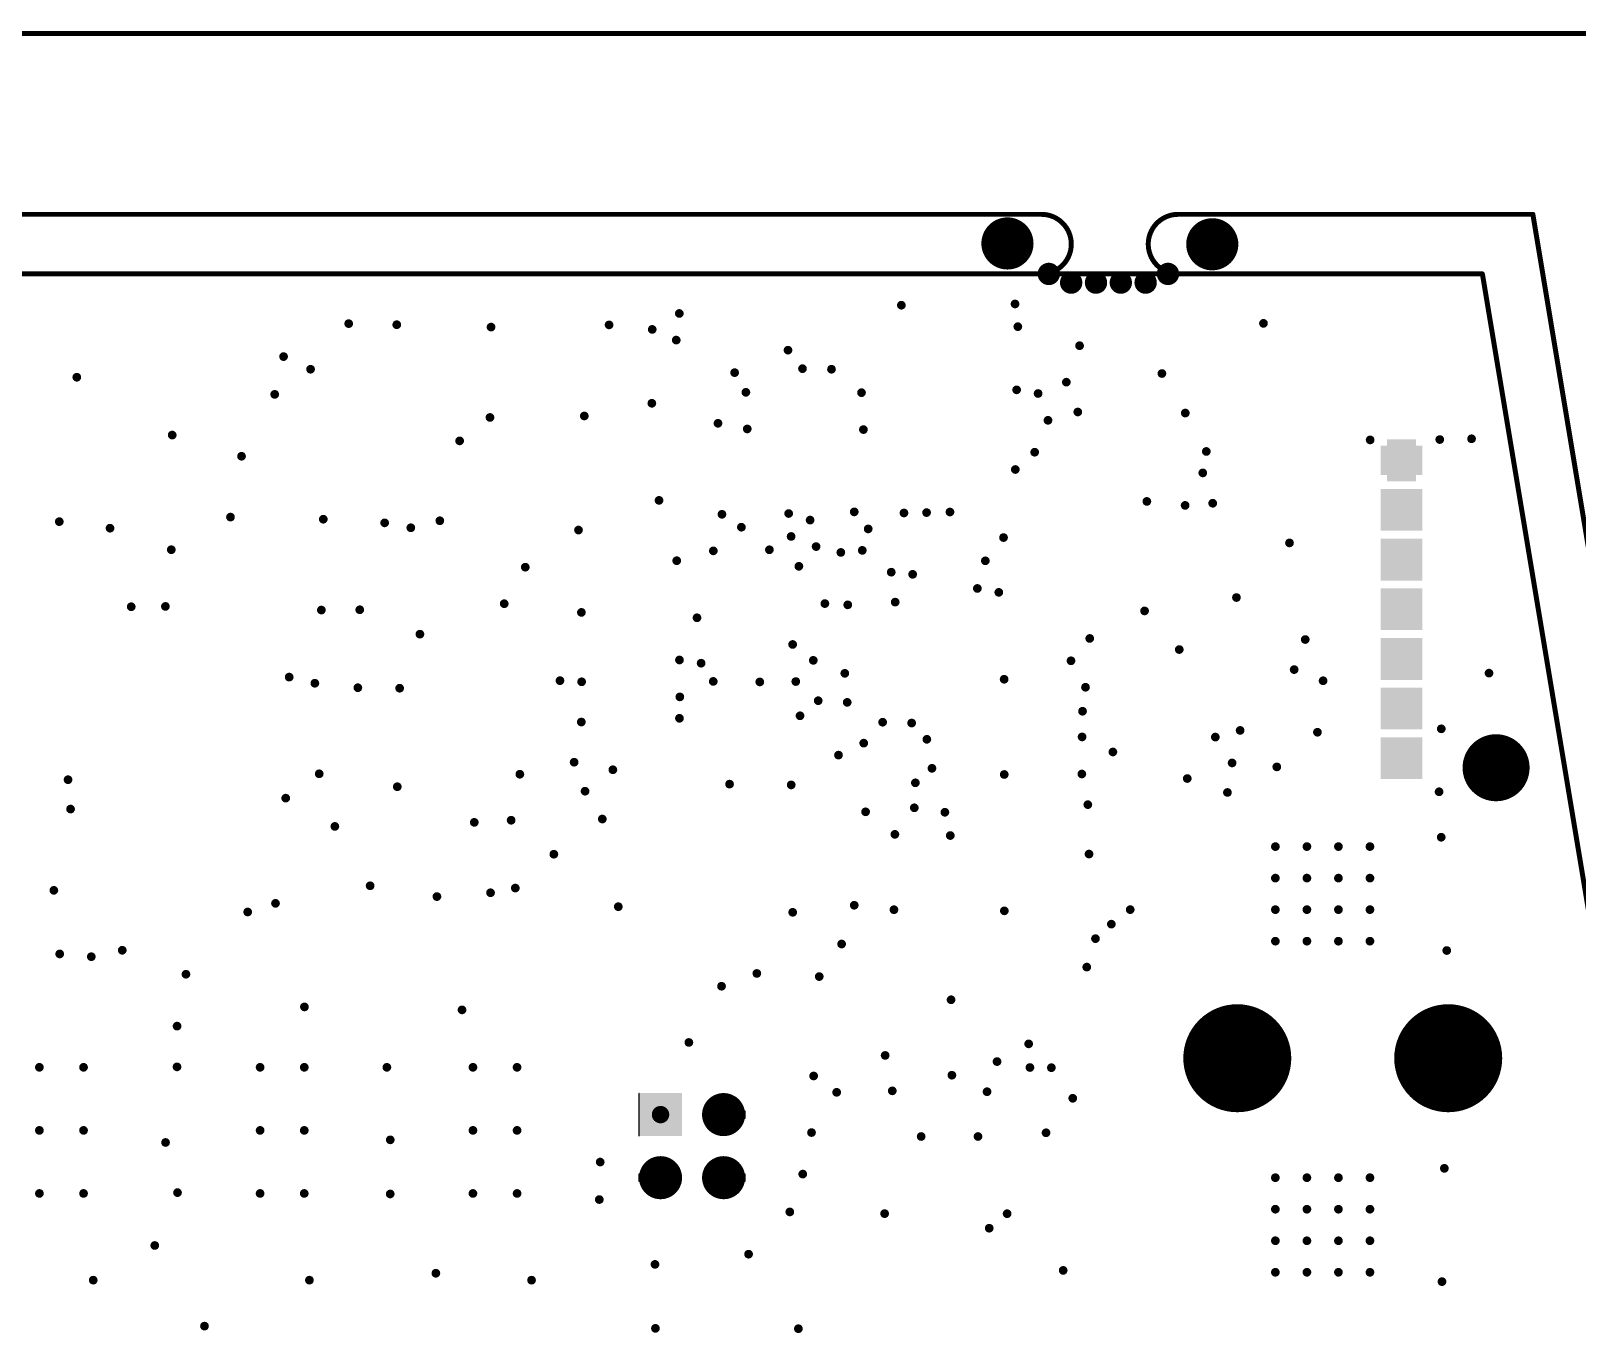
# Model space of a CAD drawing. Header units: inches. Extents: x -10 to 237, y -10 to 218.
# Drawn here: x 48.9 to 111.2, y 165.4 to 217.8 of the extents above; entities that cross this region are included whole.
import ezdxf

# ---------------------------------------------------------------- set-up
doc = ezdxf.new("R2010")
doc.units = ezdxf.units.IN
doc.header["$MEASUREMENT"] = 0
doc.layers.get('0').update_dxf_attribs({"color": 1})
doc.layers.add('1_DRL', color=12, linetype='Continuous')
doc.layers.add('3_GBS', color=52, linetype='Continuous')

# ---------------------------------------------------------------- blocks, each defined once
blk = doc.blocks.new('D11ROUND0_35001X0_35001')
at = {"const_width": 0.175005}
blk.add_lwpolyline([(0.087502, 0, 1), (-0.087502, 0, 1), (0.087502, 0)], format="xyb", dxfattribs=at)
blk = doc.blocks.new('D12ROUND0_7X0_7')
at = {"const_width": 0.35}
blk.add_lwpolyline([(0.175, 0, 1), (-0.175, 0, 1), (0.175, 0)], format="xyb", dxfattribs=at)
blk = doc.blocks.new('D15ROUND1_6X1_6')
at = {"const_width": 0.8}
blk.add_lwpolyline([(0.4, 0, 1), (-0.4, 0, 1), (0.4, 0)], format="xyb", dxfattribs=at)
blk = doc.blocks.new('D17ROUND4_05X4_05')
at = {"const_width": 2.025}
blk.add_lwpolyline([(1.0125, 0, 1), (-1.0125, 0, 1), (1.0125, 0)], format="xyb", dxfattribs=at)
blk = doc.blocks.new('D19ROUND1_8X1_8')
at = {"const_width": 0.9}
blk.add_lwpolyline([(0.45, 0, 1), (-0.45, 0, 1), (0.45, 0)], format="xyb", dxfattribs=at)
blk = doc.blocks.new('D67RECTANGLE1_176X1_68399')
blk.add_solid([(-0.588, -0.841995), (0.588, -0.841995), (-0.588, 0.841995), (0.588, 0.841995)])
blk = doc.blocks.new('D68RECTANGLE1_68399X1_176')
blk.add_solid([(-0.841995, -0.588), (0.841995, -0.588), (-0.841995, 0.588), (0.841995, 0.588)])
blk = doc.blocks.new('D69RECTANGLE1_68399X1_684')
blk.add_solid([(-0.841995, -0.842), (0.841995, -0.842), (-0.841995, 0.842), (0.841995, 0.842)])
blk = doc.blocks.new('D64ROUND1_73479X1_73479')
at = {"const_width": 0.867395}
blk.add_lwpolyline([(0.433698, 0, 1), (-0.433698, 0, 1), (0.433698, 0)], format="xyb", dxfattribs=at)
blk = doc.blocks.new('D71ROUND2_69999X2_69999')
at = {"const_width": 1.349995}
blk.add_lwpolyline([(0.674998, 0, 1), (-0.674998, 0, 1), (0.674998, 0)], format="xyb", dxfattribs=at)
blk = doc.blocks.new('D73RECTANGLE1_73479X1_7348')
blk.add_solid([(-0.867395, -0.8674), (0.867395, -0.8674), (-0.867395, 0.8674), (0.867395, 0.8674)])
blk = doc.blocks.new('D75ROUND4_35X4_35')
at = {"const_width": 2.175}
blk.add_lwpolyline([(1.0875, 0, 1), (-1.0875, 0, 1), (1.0875, 0)], format="xyb", dxfattribs=at)
blk = doc.blocks.new('D82ROUND0_9X0_9')
at = {"const_width": 0.45}
blk.add_lwpolyline([(0.225, 0, 1), (-0.225, 0, 1), (0.225, 0)], format="xyb", dxfattribs=at)
blk = doc.blocks.new('D87ROUND2_1X2_1')
at = {"const_width": 1.05}
blk.add_lwpolyline([(0.525, 0, 1), (-0.525, 0, 1), (0.525, 0)], format="xyb", dxfattribs=at)

msp = doc.modelspace()

# ---------------------------------------------------------------- linework, layer by layer
at = {"layer": '3_GBS', "const_width": 0.2}
for points in [[(233.19953, 217.73957), (-5.99999, 217.73957)], [(89.63983, 210.45277), (21.47997, 210.45277)], [(95.13981, 210.45277), (109.43163, 210.45277)], [(109.43163, 210.45277), (113.59731, 185.46498)], [(107.39862, 208.05277), (5.00126, 208.05277)], [(112.39985, 178.05291), (107.39862, 208.05277)]]:
    msp.add_lwpolyline(points, dxfattribs=at)
for points in [[(89.63983, 208.05277, 1), (89.63983, 210.45277)], [(95.13981, 208.05277, -0.414214), (93.93981, 209.25277), (93.93981, 209.25277, -0.414214), (95.13981, 210.45277)]]:
    msp.add_lwpolyline(points, format="xyb", dxfattribs=at)
at = {"layer": '3_GBS', "const_width": 0.1}
for points in [[(89.58983, 210.45277, 1), (89.68983, 210.45277, 1), (89.58983, 210.45277)], [(89.58983, 210.45277, 1), (89.68983, 210.45277, 1), (89.58983, 210.45277)], [(95.08981, 210.45277, 1), (95.18981, 210.45277, 1), (95.08981, 210.45277)], [(95.08981, 210.45277, 1), (95.18981, 210.45277, 1), (95.08981, 210.45277)], [(95.08981, 210.45277, 1), (95.18981, 210.45277, 1), (95.08981, 210.45277)], [(109.38163, 210.45277, 1), (109.48163, 210.45277, 1), (109.38163, 210.45277)], [(109.38163, 210.45277, 1), (109.48163, 210.45277, 1), (109.38163, 210.45277)], [(109.38163, 210.45277, 1), (109.48163, 210.45277, 1), (109.38163, 210.45277)], [(89.58983, 208.05277, 1), (89.68983, 208.05277, 1), (89.58983, 208.05277)], [(107.34862, 208.05277, 1), (107.44862, 208.05277, 1), (107.34862, 208.05277)], [(107.34862, 208.05277, 1), (107.44862, 208.05277, 1), (107.34862, 208.05277)], [(107.34862, 208.05277, 1), (107.44862, 208.05277, 1), (107.34862, 208.05277)]]:
    msp.add_lwpolyline(points, format="xyb", close=True, dxfattribs=at)
at = {"layer": '3_GBS'}
for points in [[(73.43621, 173.34297), (73.43621, 175.04658), (73.42125, 175.04658), (73.42125, 173.34297)], [(77.70875, 174.0529), (77.70875, 174.33665), (77.69379, 174.33665), (77.69379, 174.0529)], [(73.43621, 171.5129), (73.43621, 171.79665), (73.42125, 171.79665), (73.42125, 171.5129)], [(77.70875, 171.5129), (77.70875, 171.79665), (77.69379, 171.79665), (77.69379, 171.5129)]]:
    msp.add_lwpolyline(points, close=True, dxfattribs=at)

# ---------------------------------------------------------------- block references
at = {"layer": '1_DRL'}
for name, p in [('D19ROUND1_8X1_8', (88.26828, 209.28018)), ('D19ROUND1_8X1_8', (96.51789, 209.24741)), ('D12ROUND0_7X0_7', (89.93439, 208.05277)), ('D12ROUND0_7X0_7', (90.83441, 207.70278)), ('D12ROUND0_7X0_7', (91.83441, 207.70278)), ('D12ROUND0_7X0_7', (92.83441, 207.70278)), ('D12ROUND0_7X0_7', (93.83441, 207.70278)), ('D12ROUND0_7X0_7', (94.73441, 208.0528)), ('D11ROUND0_35001X0_35001', (83.99526, 206.79313)), ('D11ROUND0_35001X0_35001', (88.57488, 206.84393)), ('D11ROUND0_35001X0_35001', (61.7347, 206.05145)), ('D11ROUND0_35001X0_35001', (63.67018, 206.00827)), ('D11ROUND0_35001X0_35001', (72.22236, 206.00065)), ('D11ROUND0_35001X0_35001', (75.05192, 206.46039)), ('D11ROUND0_35001X0_35001', (98.57994, 206.06161)), ('D11ROUND0_35001X0_35001', (67.46748, 205.91175)), ('D11ROUND0_35001X0_35001', (73.95972, 205.81777)), ('D11ROUND0_35001X0_35001', (74.92746, 205.38851)), ('D11ROUND0_35001X0_35001', (88.68664, 205.92953)), ('D11ROUND0_35001X0_35001', (59.11088, 204.72303)), ('D11ROUND0_35001X0_35001', (79.42834, 204.98211)), ('D11ROUND0_35001X0_35001', (91.1733, 205.16245)), ('D11ROUND0_35001X0_35001', (60.198, 204.21503)), ('D11ROUND0_35001X0_35001', (80.01254, 204.23789)), ('D11ROUND0_35001X0_35001', (81.18094, 204.21503)), ('D11ROUND0_35001X0_35001', (50.78222, 203.89245)), ('D11ROUND0_35001X0_35001', (77.2795, 204.07787)), ('D11ROUND0_35001X0_35001', (90.6399, 203.69433)), ('D11ROUND0_35001X0_35001', (94.49054, 204.04231)), ('D11ROUND0_35001X0_35001', (58.75528, 203.20157)), ('D11ROUND0_35001X0_35001', (77.73162, 203.28539)), ('D11ROUND0_35001X0_35001', (82.38998, 203.27015)), ('D11ROUND0_35001X0_35001', (88.63838, 203.38445)), ('D11ROUND0_35001X0_35001', (89.50198, 203.23713)), ('D11ROUND0_35001X0_35001', (67.4243, 202.27193)), ('D11ROUND0_35001X0_35001', (71.22414, 202.33289)), ('D11ROUND0_35001X0_35001', (73.94448, 202.84343)), ('D11ROUND0_35001X0_35001', (91.10218, 202.49291)), ('D11ROUND0_35001X0_35001', (95.43034, 202.44973)), ('D11ROUND0_35001X0_35001', (76.60894, 202.03825)), ('D11ROUND0_35001X0_35001', (77.7875, 201.80965)), ('D11ROUND0_35001X0_35001', (82.46618, 201.78425)), ('D11ROUND0_35001X0_35001', (89.90076, 202.15763)), ('D11ROUND0_35001X0_35001', (54.62524, 201.56327)), ('D11ROUND0_35001X0_35001', (66.20256, 201.32959)), ('D11ROUND0_35001X0_35001', (102.87762, 201.36769)), ('D11ROUND0_35001X0_35001', (105.68178, 201.38293)), ('D11ROUND0_35001X0_35001', (106.96194, 201.41341)), ('D11ROUND0_35001X0_35001', (57.4167, 200.70983)), ('D11ROUND0_35001X0_35001', (89.36482, 200.87239)), ('D11ROUND0_35001X0_35001', (96.2787, 200.90287)), ('D11ROUND0_35001X0_35001', (88.58504, 200.17643)), ('D11ROUND0_35001X0_35001', (96.13646, 200.03927)), ('D11ROUND0_35001X0_35001', (74.23404, 198.93183)), ('D11ROUND0_35001X0_35001', (93.88348, 198.89119)), ('D11ROUND0_35001X0_35001', (95.42526, 198.73117)), ('D11ROUND0_35001X0_35001', (96.53524, 198.81753)), ('D11ROUND0_35001X0_35001', (50.0761, 198.07585)), ('D11ROUND0_35001X0_35001', (56.9722, 198.25873)), ('D11ROUND0_35001X0_35001', (60.71108, 198.17491)), ('D11ROUND0_35001X0_35001', (63.1825, 198.02759)), ('D11ROUND0_35001X0_35001', (65.405, 198.11141)), ('D11ROUND0_35001X0_35001', (76.76896, 198.37303)), ('D11ROUND0_35001X0_35001', (79.45628, 198.40351)), ('D11ROUND0_35001X0_35001', (80.31988, 198.13935)), ('D11ROUND0_35001X0_35001', (82.09788, 198.46955)), ('D11ROUND0_35001X0_35001', (84.0994, 198.42637)), ('D11ROUND0_35001X0_35001', (85.01126, 198.44161)), ('D11ROUND0_35001X0_35001', (85.95106, 198.46447)), ('D11ROUND0_35001X0_35001', (52.1208, 197.81169)), ('D11ROUND0_35001X0_35001', (64.2366, 197.82947)), ('D11ROUND0_35001X0_35001', (70.99046, 197.73803)), ('D11ROUND0_35001X0_35001', (77.55128, 197.85233)), ('D11ROUND0_35001X0_35001', (79.55534, 197.47895)), ('D11ROUND0_35001X0_35001', (82.65922, 197.78375)), ('D11ROUND0_35001X0_35001', (88.11006, 197.43577)), ('D11ROUND0_35001X0_35001', (54.58714, 196.94555)), ('D11ROUND0_35001X0_35001', (76.42098, 196.89983)), ('D11ROUND0_35001X0_35001', (78.67904, 196.94301)), ('D11ROUND0_35001X0_35001', (80.56118, 197.07255)), ('D11ROUND0_35001X0_35001', (81.55686, 196.83633)), ('D11ROUND0_35001X0_35001', (82.42046, 196.92015)), ('D11ROUND0_35001X0_35001', (99.62896, 197.21987)), ('D11ROUND0_35001X0_35001', (68.8467, 196.24197)), ('D11ROUND0_35001X0_35001', (74.94778, 196.50359)), ('D11ROUND0_35001X0_35001', (79.86776, 196.27753)), ('D11ROUND0_35001X0_35001', (83.58632, 196.04131)), ('D11ROUND0_35001X0_35001', (87.37854, 196.49851)), ('D11ROUND0_35001X0_35001', (84.44992, 195.95495)), ('D11ROUND0_35001X0_35001', (87.05596, 195.38599)), ('D11ROUND0_35001X0_35001', (67.99834, 194.77131)), ('D11ROUND0_35001X0_35001', (80.91424, 194.77639)), ('D11ROUND0_35001X0_35001', (83.74634, 194.83481)), ('D11ROUND0_35001X0_35001', (87.91956, 195.22851)), ('D11ROUND0_35001X0_35001', (97.49282, 195.02023)), ('D11ROUND0_35001X0_35001', (52.97424, 194.64939)), ('D11ROUND0_35001X0_35001', (54.35092, 194.66209)), ('D11ROUND0_35001X0_35001', (60.63234, 194.51477)), ('D11ROUND0_35001X0_35001', (62.1792, 194.52747)), ('D11ROUND0_35001X0_35001', (71.1073, 194.42079)), ('D11ROUND0_35001X0_35001', (75.76312, 194.20489)), ('D11ROUND0_35001X0_35001', (81.83626, 194.72559)), ('D11ROUND0_35001X0_35001', (93.79204, 194.48175)), ('D11ROUND0_35001X0_35001', (64.60236, 193.54449)), ('D11ROUND0_35001X0_35001', (79.6163, 193.13047)), ('D11ROUND0_35001X0_35001', (91.58224, 193.37177)), ('D11ROUND0_35001X0_35001', (95.18904, 192.92473)), ('D11ROUND0_35001X0_35001', (100.26396, 193.32859)), ('D11ROUND0_35001X0_35001', (75.057, 192.50563)), ('D11ROUND0_35001X0_35001', (75.93076, 192.37609)), ('D11ROUND0_35001X0_35001', (80.44688, 192.49039)), ('D11ROUND0_35001X0_35001', (90.82786, 192.47261)), ('D11ROUND0_35001X0_35001', (59.33694, 191.81475)), ('D11ROUND0_35001X0_35001', (70.2437, 191.67251)), ('D11ROUND0_35001X0_35001', (76.41844, 191.64203)), ('D11ROUND0_35001X0_35001', (81.71688, 191.96715)), ('D11ROUND0_35001X0_35001', (88.13546, 191.72839)), ('D11ROUND0_35001X0_35001', (99.81692, 192.11701)), ('D11ROUND0_35001X0_35001', (100.98278, 191.66743)), ('D11ROUND0_35001X0_35001', (107.66552, 191.97477)), ('D11ROUND0_35001X0_35001', (60.37072, 191.56837)), ('D11ROUND0_35001X0_35001', (62.103, 191.38803)), ('D11ROUND0_35001X0_35001', (63.78702, 191.36771)), ('D11ROUND0_35001X0_35001', (71.11746, 191.62679)), ('D11ROUND0_35001X0_35001', (75.07224, 191.01973)), ('D11ROUND0_35001X0_35001', (78.29296, 191.62171)), ('D11ROUND0_35001X0_35001', (79.7433, 191.63695)), ('D11ROUND0_35001X0_35001', (91.41206, 191.40581)), ('D11ROUND0_35001X0_35001', (80.645, 190.86479)), ('D11ROUND0_35001X0_35001', (81.8134, 190.79875)), ('D11ROUND0_35001X0_35001', (91.29268, 190.44061)), ('D11ROUND0_35001X0_35001', (71.10476, 190.00627)), ('D11ROUND0_35001X0_35001', (75.057, 190.15613)), ('D11ROUND0_35001X0_35001', (79.91348, 190.25773)), ('D11ROUND0_35001X0_35001', (83.24088, 189.99865)), ('D11ROUND0_35001X0_35001', (84.40928, 189.96563)), ('D11ROUND0_35001X0_35001', (82.47888, 189.15537)), ('D11ROUND0_35001X0_35001', (85.02142, 189.31031)), ('D11ROUND0_35001X0_35001', (91.2749, 189.40683)), ('D11ROUND0_35001X0_35001', (96.64192, 189.39921)), ('D11ROUND0_35001X0_35001', (97.64014, 189.66845)), ('D11ROUND0_35001X0_35001', (100.75418, 189.59479)), ('D11ROUND0_35001X0_35001', (105.74274, 189.73195)), ('D11ROUND0_35001X0_35001', (81.46288, 188.67277)), ('D11ROUND0_35001X0_35001', (92.51442, 188.79977)), ('D15ROUND1_6X1_6', (107.95, 188.16477)), ('D11ROUND0_35001X0_35001', (60.54598, 187.92093)), ('D11ROUND0_35001X0_35001', (70.8152, 188.38829)), ('D11ROUND0_35001X0_35001', (72.37476, 188.08349)), ('D11ROUND0_35001X0_35001', (85.22716, 188.14191)), ('D11ROUND0_35001X0_35001', (91.26474, 187.91331)), ('D11ROUND0_35001X0_35001', (97.31756, 188.35781)), ('D11ROUND0_35001X0_35001', (99.11842, 188.20033)), ('D11ROUND0_35001X0_35001', (50.42916, 187.68217)), ('D11ROUND0_35001X0_35001', (63.6905, 187.40023)), ('D11ROUND0_35001X0_35001', (68.62826, 187.90315)), ('D11ROUND0_35001X0_35001', (77.07376, 187.50437)), ('D11ROUND0_35001X0_35001', (79.55788, 187.47389)), ('D11ROUND0_35001X0_35001', (84.55914, 187.55771)), ('D11ROUND0_35001X0_35001', (88.138, 187.89299)), ('D11ROUND0_35001X0_35001', (95.51162, 187.73043)), ('D11ROUND0_35001X0_35001', (59.19724, 186.94049)), ('D11ROUND0_35001X0_35001', (71.25462, 187.21989)), ('D11ROUND0_35001X0_35001', (91.50604, 186.67887)), ('D11ROUND0_35001X0_35001', (97.1296, 187.16909)), ('D11ROUND0_35001X0_35001', (105.65384, 187.19703)), ('D11ROUND0_35001X0_35001', (50.53076, 186.50107)), ('D11ROUND0_35001X0_35001', (68.27774, 186.05149)), ('D11ROUND0_35001X0_35001', (71.94804, 186.09975)), ('D11ROUND0_35001X0_35001', (82.55508, 186.38931)), ('D11ROUND0_35001X0_35001', (84.51596, 186.55187)), ('D11ROUND0_35001X0_35001', (85.74786, 186.37153)), ('D11ROUND0_35001X0_35001', (61.1759, 185.80257)), ('D11ROUND0_35001X0_35001', (66.79184, 185.96513)), ('D11ROUND0_35001X0_35001', (83.73364, 185.48253)), ('D11ROUND0_35001X0_35001', (85.9663, 185.43427)), ('D11ROUND0_35001X0_35001', (99.06, 184.98977)), ('D11ROUND0_35001X0_35001', (100.33, 184.98977)), ('D11ROUND0_35001X0_35001', (101.6, 184.98977)), ('D11ROUND0_35001X0_35001', (102.87, 184.98977)), ('D11ROUND0_35001X0_35001', (105.7402, 185.36569)), ('D11ROUND0_35001X0_35001', (69.99732, 184.68243)), ('D11ROUND0_35001X0_35001', (91.5543, 184.68751)), ('D11ROUND0_35001X0_35001', (99.06, 183.71977)), ('D11ROUND0_35001X0_35001', (100.33, 183.71977)), ('D11ROUND0_35001X0_35001', (101.6, 183.71977)), ('D11ROUND0_35001X0_35001', (102.87, 183.71977)), ('D11ROUND0_35001X0_35001', (49.85766, 183.22701)), ('D11ROUND0_35001X0_35001', (62.5983, 183.40989)), ('D11ROUND0_35001X0_35001', (65.28816, 182.97555)), ('D11ROUND0_35001X0_35001', (67.44716, 183.13049)), ('D11ROUND0_35001X0_35001', (68.44538, 183.31845)), ('D11ROUND0_35001X0_35001', (57.66562, 182.35579)), ('D11ROUND0_35001X0_35001', (58.78576, 182.70377)), ('D11ROUND0_35001X0_35001', (72.5932, 182.56915)), ('D11ROUND0_35001X0_35001', (79.61884, 182.34309)), ('D11ROUND0_35001X0_35001', (82.09788, 182.62757)), ('D11ROUND0_35001X0_35001', (83.69554, 182.44723)), ('D11ROUND0_35001X0_35001', (88.14308, 182.40151)), ('D11ROUND0_35001X0_35001', (93.21292, 182.44977)), ('D11ROUND0_35001X0_35001', (99.06, 182.44977)), ('D11ROUND0_35001X0_35001', (100.33, 182.44977)), ('D11ROUND0_35001X0_35001', (101.6, 182.44977)), ('D11ROUND0_35001X0_35001', (102.87, 182.44977)), ('D11ROUND0_35001X0_35001', (92.45346, 181.86557)), ('D11ROUND0_35001X0_35001', (81.58734, 181.06547)), ('D11ROUND0_35001X0_35001', (91.81338, 181.28137)), ('D11ROUND0_35001X0_35001', (99.06, 181.17977)), ('D11ROUND0_35001X0_35001', (100.33, 181.17977)), ('D11ROUND0_35001X0_35001', (101.6, 181.17977)), ('D11ROUND0_35001X0_35001', (102.87, 181.17977)), ('D11ROUND0_35001X0_35001', (50.09388, 180.66669)), ('D11ROUND0_35001X0_35001', (51.36642, 180.55493)), ('D11ROUND0_35001X0_35001', (52.61356, 180.81401)), ('D11ROUND0_35001X0_35001', (105.96372, 180.80385)), ('D11ROUND0_35001X0_35001', (55.17896, 179.84881)), ('D11ROUND0_35001X0_35001', (78.17358, 179.87929)), ('D11ROUND0_35001X0_35001', (91.46286, 180.13583)), ('D11ROUND0_35001X0_35001', (76.75118, 179.36621)), ('D11ROUND0_35001X0_35001', (80.68818, 179.75483)), ('D11ROUND0_35001X0_35001', (85.99678, 178.82011)), ('D11ROUND0_35001X0_35001', (59.95162, 178.53309)), ('D11ROUND0_35001X0_35001', (66.29908, 178.41371)), ('D17ROUND4_05X4_05', (97.52584, 176.46553)), ('D17ROUND4_05X4_05', (106.02214, 176.46553)), ('D11ROUND0_35001X0_35001', (54.82082, 177.75839)), ('D11ROUND0_35001X0_35001', (75.43546, 177.10053)), ('D11ROUND0_35001X0_35001', (89.12352, 177.04465)), ('D11ROUND0_35001X0_35001', (49.276, 176.09977)), ('D11ROUND0_35001X0_35001', (51.054, 176.09977)), ('D11ROUND0_35001X0_35001', (54.81828, 176.11755)), ('D11ROUND0_35001X0_35001', (58.166, 176.09977)), ('D11ROUND0_35001X0_35001', (59.944, 176.09977)), ('D11ROUND0_35001X0_35001', (63.2714, 176.09977)), ('D11ROUND0_35001X0_35001', (66.7385, 176.09977)), ('D11ROUND0_35001X0_35001', (68.5165, 176.09977)), ('D11ROUND0_35001X0_35001', (83.34248, 176.57729)), ('D11ROUND0_35001X0_35001', (87.84844, 176.33091)), ('D11ROUND0_35001X0_35001', (89.17432, 176.09215)), ('D11ROUND0_35001X0_35001', (90.03792, 176.08453)), ('D11ROUND0_35001X0_35001', (80.46212, 175.75179)), ('D11ROUND0_35001X0_35001', (86.0298, 175.78227)), ('D11ROUND0_35001X0_35001', (81.38922, 175.09393)), ('D11ROUND0_35001X0_35001', (83.6295, 175.15235)), ('D11ROUND0_35001X0_35001', (87.44712, 175.11679)), ('D11ROUND0_35001X0_35001', (90.89898, 174.85263)), ('D12ROUND0_7X0_7', (74.295, 174.19477)), ('D12ROUND0_7X0_7', (76.835, 174.19477)), ('D11ROUND0_35001X0_35001', (49.276, 173.55977)), ('D11ROUND0_35001X0_35001', (51.054, 173.55977)), ('D11ROUND0_35001X0_35001', (54.356, 173.07209)), ('D11ROUND0_35001X0_35001', (58.166, 173.55977)), ('D11ROUND0_35001X0_35001', (59.944, 173.55977)), ('D11ROUND0_35001X0_35001', (63.40856, 173.17877)), ('D11ROUND0_35001X0_35001', (66.7385, 173.55977)), ('D11ROUND0_35001X0_35001', (68.5165, 173.55977)), ('D11ROUND0_35001X0_35001', (80.37576, 173.47341)), ('D11ROUND0_35001X0_35001', (84.79282, 173.31339)), ('D11ROUND0_35001X0_35001', (87.08136, 173.31339)), ('D11ROUND0_35001X0_35001', (89.82202, 173.46325)), ('D11ROUND0_35001X0_35001', (71.86422, 172.28469)), ('D12ROUND0_7X0_7', (74.295, 171.65477)), ('D12ROUND0_7X0_7', (76.835, 171.65477)), ('D11ROUND0_35001X0_35001', (80.0227, 171.79955)), ('D11ROUND0_35001X0_35001', (105.8672, 172.03069)), ('D11ROUND0_35001X0_35001', (99.06, 171.65477)), ('D11ROUND0_35001X0_35001', (100.33, 171.65477)), ('D11ROUND0_35001X0_35001', (101.6, 171.65477)), ('D11ROUND0_35001X0_35001', (102.87, 171.65477)), ('D11ROUND0_35001X0_35001', (49.276, 171.01977)), ('D11ROUND0_35001X0_35001', (51.054, 171.01977)), ('D11ROUND0_35001X0_35001', (54.8386, 171.05279)), ('D11ROUND0_35001X0_35001', (58.166, 171.01977)), ('D11ROUND0_35001X0_35001', (59.944, 171.01977)), ('D11ROUND0_35001X0_35001', (63.40602, 170.99945)), ('D11ROUND0_35001X0_35001', (66.7385, 171.01977)), ('D11ROUND0_35001X0_35001', (68.5165, 171.01977)), ('D11ROUND0_35001X0_35001', (71.82866, 170.77339)), ('D11ROUND0_35001X0_35001', (79.502, 170.27555)), ('D11ROUND0_35001X0_35001', (83.31962, 170.20697)), ('D11ROUND0_35001X0_35001', (88.25484, 170.20443)), ('D11ROUND0_35001X0_35001', (99.06, 170.38477)), ('D11ROUND0_35001X0_35001', (100.33, 170.38477)), ('D11ROUND0_35001X0_35001', (101.6, 170.38477)), ('D11ROUND0_35001X0_35001', (102.87, 170.38477)), ('D11ROUND0_35001X0_35001', (87.53348, 169.62023)), ('D11ROUND0_35001X0_35001', (53.92166, 168.92427)), ('D11ROUND0_35001X0_35001', (99.06, 169.11477)), ('D11ROUND0_35001X0_35001', (100.33, 169.11477)), ('D11ROUND0_35001X0_35001', (101.6, 169.11477)), ('D11ROUND0_35001X0_35001', (102.87, 169.11477)), ('D11ROUND0_35001X0_35001', (74.07148, 168.16227)), ('D11ROUND0_35001X0_35001', (77.84084, 168.57375)), ('D11ROUND0_35001X0_35001', (51.44262, 167.52727)), ('D11ROUND0_35001X0_35001', (60.15228, 167.52727)), ('D11ROUND0_35001X0_35001', (65.24498, 167.80667)), ('D11ROUND0_35001X0_35001', (69.09816, 167.52727)), ('D11ROUND0_35001X0_35001', (90.5129, 167.92097)), ('D11ROUND0_35001X0_35001', (99.06, 167.84477)), ('D11ROUND0_35001X0_35001', (100.33, 167.84477)), ('D11ROUND0_35001X0_35001', (101.6, 167.84477)), ('D11ROUND0_35001X0_35001', (102.87, 167.84477)), ('D11ROUND0_35001X0_35001', (105.77068, 167.46885)), ('D11ROUND0_35001X0_35001', (55.92572, 165.67561)), ('D11ROUND0_35001X0_35001', (74.08926, 165.58671)), ('D11ROUND0_35001X0_35001', (79.84744, 165.57147))]:
    msp.add_blockref(name, p, dxfattribs=at)
at = {"layer": '3_GBS'}
for name, p in [('D87ROUND2_1X2_1', (88.26828, 209.28018)), ('D87ROUND2_1X2_1', (96.51789, 209.24741)), ('D82ROUND0_9X0_9', (89.93439, 208.05277)), ('D82ROUND0_9X0_9', (90.83441, 207.70278)), ('D82ROUND0_9X0_9', (91.83441, 207.70278)), ('D82ROUND0_9X0_9', (92.83441, 207.70278)), ('D82ROUND0_9X0_9', (93.83441, 207.70278)), ('D82ROUND0_9X0_9', (94.73441, 208.0528)), ('D67RECTANGLE1_176X1_68399', (104.14, 200.54727)), ('D68RECTANGLE1_68399X1_176', (104.14, 200.54727)), ('D69RECTANGLE1_68399X1_684', (104.14, 198.54829)), ('D69RECTANGLE1_68399X1_684', (104.14, 196.54677)), ('D69RECTANGLE1_68399X1_684', (104.14, 194.54779)), ('D69RECTANGLE1_68399X1_684', (104.14, 192.54627)), ('D69RECTANGLE1_68399X1_684', (104.14, 190.54729)), ('D69RECTANGLE1_68399X1_684', (104.14, 188.54831)), ('D71ROUND2_69999X2_69999', (107.95, 188.16477)), ('D75ROUND4_35X4_35', (97.52584, 176.46553)), ('D75ROUND4_35X4_35', (106.02214, 176.46553)), ('D73RECTANGLE1_73479X1_7348', (74.295, 174.19477)), ('D64ROUND1_73479X1_73479', (76.835, 174.19477)), ('D64ROUND1_73479X1_73479', (74.295, 171.65477)), ('D64ROUND1_73479X1_73479', (76.835, 171.65477))]:
    msp.add_blockref(name, p, dxfattribs=at)

doc.saveas('drawing.dxf')
